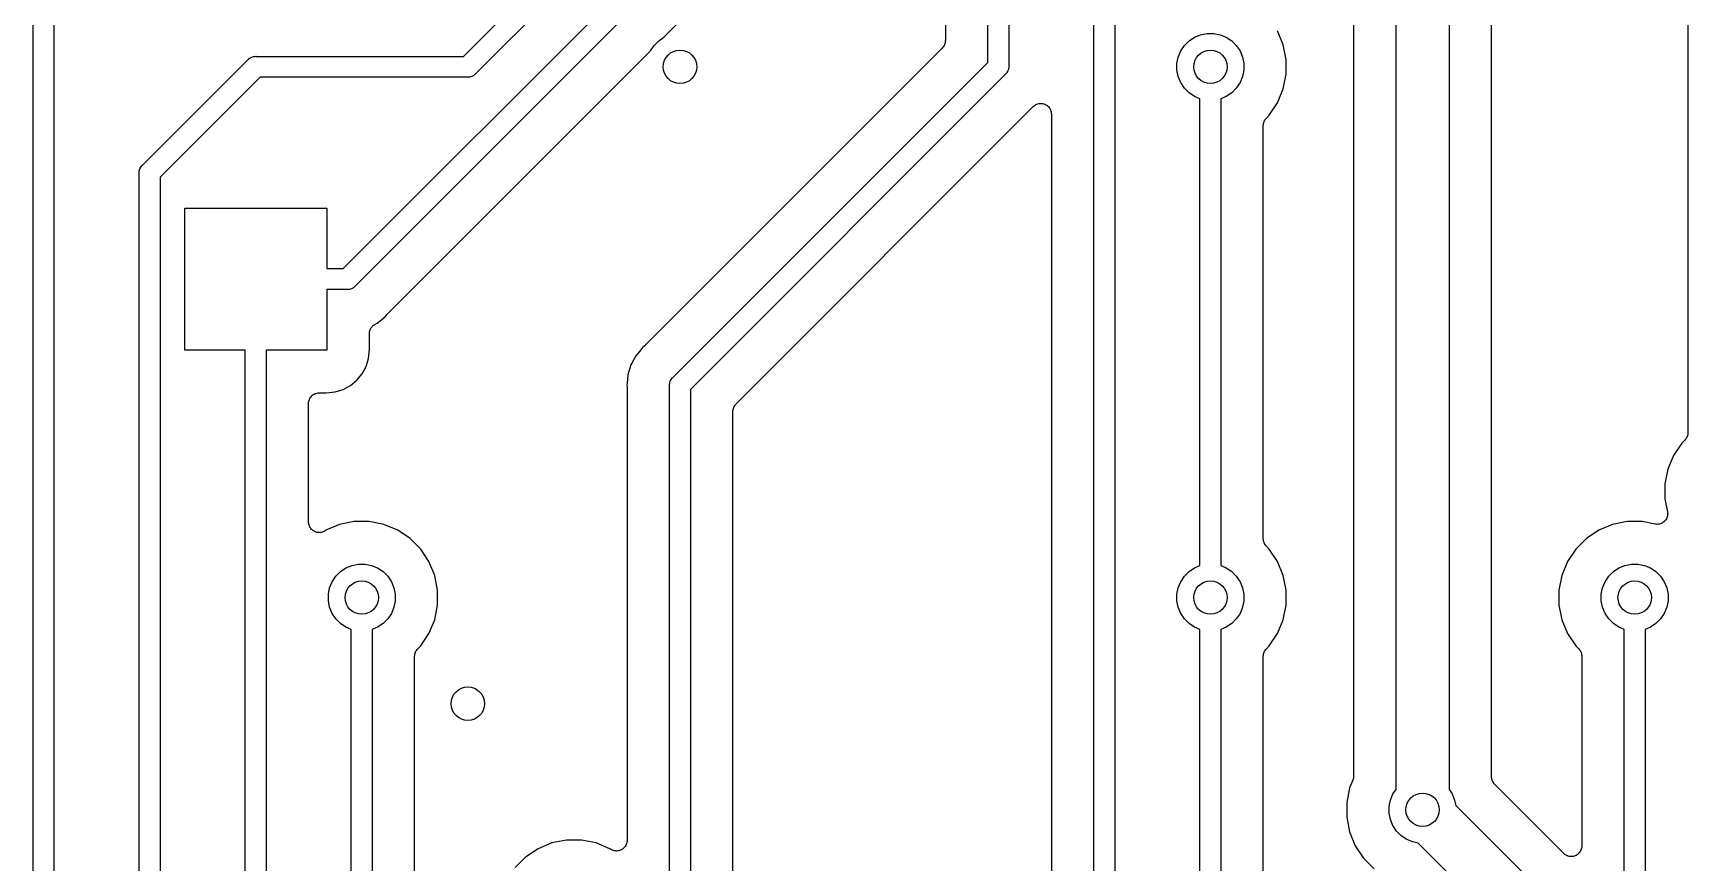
# Model space of a CAD drawing. Extents: x 4.65 to 8.55, y -5.31 to -3.29.
# Drawn here: x 6.945 to 7.725, y -4.475 to -4.084 of the extents above; entities that cross this region are included whole.
import ezdxf

# ---------------------------------------------------------------- set-up
doc = ezdxf.new("R2010")
doc.units = 0
doc.header["$MEASUREMENT"] = 0
doc.layers.add('BLACK', color=7, linetype='CONTINUOUS')

msp = doc.modelspace()

# ---------------------------------------------------------------- linework, layer by layer
at = {"layer": 'BLACK', "linetype": 'CONTINUOUS'}
for p, q in [((7.09127, -4.19508), (7.39508, -3.89127)), ((7.40331, -3.89696), (7.09696, -4.20331)), ((7.6125, -3.90061), (7.6125, -4.44036)), ((7.6325, -4.43405), (7.6325, -3.90184)), ((7.5875, -4.44036), (7.5875, -3.9125)), ((7.72508, -3.92771), (7.72508, -4.27229)), ((7.5675, -3.9375), (7.5675, -4.43405)), ((7.24244, -4.08611), (7.36133, -3.96722)), ((7.40492, -3.96501), (7.40492, -4.09976)), ((7.14796, -4.09508), (7.24508, -3.99796)), ((7.37508, -3.99853), (7.37508, -4.08761)), ((7.39508, -4.09796), (7.39508, -3.99976)), ((7.25331, -4.00365), (7.15365, -4.10331)), ((6.94508, -5.04796), (6.94508, -4.05024)), ((6.95492, -4.05204), (6.95492, -5.04976)), ((7.44508, -4.85024), (7.44508, -4.05024)), ((7.45492, -4.04976), (7.45492, -4.84976)), ((7.23996, -4.08777), (7.24244, -4.08611)), ((7.48996, -4.08777), (7.49254, -4.08604)), ((7.49254, -4.08604), (7.49541, -4.08486)), ((7.49541, -4.08486), (7.49845, -4.08425)), ((7.49845, -4.08425), (7.50155, -4.08425)), ((7.50155, -4.08425), (7.50459, -4.08486)), ((7.50459, -4.08486), (7.50746, -4.08604)), ((7.50746, -4.08604), (7.51004, -4.08777)), ((7.53437, -4.08957), (7.53168, -4.08307)), ((7.11197, -4.21658), (7.23611, -4.09244)), ((7.37361, -4.09114), (7.23342, -4.23134)), ((7.23611, -4.09244), (7.23777, -4.08996)), ((7.23777, -4.08996), (7.23996, -4.08777)), ((7.37391, -4.09078), (7.37361, -4.09114)), ((7.3742, -4.09043), (7.37391, -4.09078)), ((7.37422, -4.09041), (7.3742, -4.09043)), ((7.37423, -4.09039), (7.37422, -4.09041)), ((7.37445, -4.08998), (7.37423, -4.09039)), ((7.37467, -4.08958), (7.37445, -4.08998)), ((7.37468, -4.08955), (7.37467, -4.08958)), ((7.37469, -4.08953), (7.37468, -4.08955)), ((7.37483, -4.08909), (7.37469, -4.08953)), ((7.37497, -4.08865), (7.37483, -4.08909)), ((7.37498, -4.08859), (7.37497, -4.08862)), ((7.37497, -4.08862), (7.37497, -4.08865)), ((7.37503, -4.08814), (7.37498, -4.08859)), ((7.37508, -4.08768), (7.37503, -4.08814)), ((7.37508, -4.08761), (7.37508, -4.08762)), ((7.37508, -4.08762), (7.37508, -4.08762)), ((7.37508, -4.08762), (7.37508, -4.08762)), ((7.37508, -4.08762), (7.37508, -4.08768)), ((7.48486, -4.09541), (7.48604, -4.09254)), ((7.48604, -4.09254), (7.48777, -4.08996)), ((7.48777, -4.08996), (7.48996, -4.08777)), ((7.51004, -4.08777), (7.51223, -4.08996)), ((7.51223, -4.08996), (7.51396, -4.09254)), ((7.51396, -4.09254), (7.51514, -4.09541)), ((7.53575, -4.09648), (7.53437, -4.08957)), ((6.99669, -4.14635), (7.04635, -4.09669)), ((7.04635, -4.09669), (7.0465, -4.0965)), ((7.0465, -4.0965), (7.04669, -4.09635)), ((7.04669, -4.09635), (7.04715, -4.09597)), ((7.04669, -4.09635), (7.04669, -4.09635)), ((7.04715, -4.09597), (7.04725, -4.09589)), ((7.04725, -4.09589), (7.04811, -4.09543)), ((7.04811, -4.09543), (7.04904, -4.09515)), ((7.04904, -4.09515), (7.04976, -4.09508)), ((7.04976, -4.09508), (7.05, -4.09506)), ((7.04976, -4.09508), (7.04976, -4.09508)), ((7.05, -4.09506), (7.05024, -4.09508)), ((7.05024, -4.09508), (7.14796, -4.09508)), ((7.24669, -4.24635), (7.39508, -4.09796)), ((7.40411, -4.10275), (7.40387, -4.10305)), ((7.40457, -4.10189), (7.40411, -4.10275)), ((7.40467, -4.10155), (7.40457, -4.10189)), ((7.40485, -4.10096), (7.40467, -4.10155)), ((7.40492, -4.10024), (7.40485, -4.10096)), ((7.40492, -4.09976), (7.40494, -4.1)), ((7.40494, -4.1), (7.40492, -4.10024)), ((7.40492, -4.10024), (7.40492, -4.10024)), ((7.48425, -4.09845), (7.48486, -4.09541)), ((7.48425, -4.10155), (7.48425, -4.09845)), ((7.48486, -4.10459), (7.48425, -4.10155)), ((7.51514, -4.09541), (7.51575, -4.09845)), ((7.51575, -4.10155), (7.51514, -4.10459)), ((7.51575, -4.09845), (7.51575, -4.10155)), ((7.53575, -4.10352), (7.53575, -4.09648)), ((7.05204, -4.10492), (7.00492, -4.15204)), ((7.14976, -4.10492), (7.05204, -4.10492)), ((7.15, -4.10494), (7.14976, -4.10492)), ((7.15024, -4.10492), (7.15, -4.10494)), ((7.15096, -4.10485), (7.15024, -4.10492)), ((7.15024, -4.10492), (7.15024, -4.10492)), ((7.15189, -4.10457), (7.15096, -4.10485)), ((7.15275, -4.10411), (7.15189, -4.10457)), ((7.1535, -4.1035), (7.15275, -4.10411)), ((7.15365, -4.10331), (7.1535, -4.1035)), ((7.40331, -4.10365), (7.25492, -4.25204)), ((7.4035, -4.1035), (7.40331, -4.10365)), ((7.40387, -4.10305), (7.4035, -4.1035)), ((7.48604, -4.10746), (7.48486, -4.10459)), ((7.48777, -4.11004), (7.48604, -4.10746)), ((7.48996, -4.11223), (7.48777, -4.11004)), ((7.51223, -4.11004), (7.51004, -4.11223)), ((7.51396, -4.10746), (7.51223, -4.11004)), ((7.51514, -4.10459), (7.51396, -4.10746)), ((7.53168, -4.11693), (7.53437, -4.11043)), ((7.53437, -4.11043), (7.53575, -4.10352)), ((7.41659, -4.11865), (7.41697, -4.11835)), ((7.41697, -4.11835), (7.41734, -4.11805)), ((7.41734, -4.11805), (7.41735, -4.11805)), ((7.41735, -4.11805), (7.41736, -4.11804)), ((7.41736, -4.11804), (7.41779, -4.11782)), ((7.41779, -4.11782), (7.41821, -4.1176)), ((7.41821, -4.1176), (7.41822, -4.11759)), ((7.41821, -4.1176), (7.41821, -4.1176)), ((7.41822, -4.11759), (7.41869, -4.11746)), ((7.41869, -4.11746), (7.41914, -4.11732)), ((7.41914, -4.11732), (7.41915, -4.11732)), ((7.41915, -4.11732), (7.41916, -4.11732)), ((7.41916, -4.11732), (7.41964, -4.11728)), ((7.41964, -4.11728), (7.42011, -4.11724)), ((7.42011, -4.11724), (7.42012, -4.11724)), ((7.42012, -4.11724), (7.42013, -4.11724)), ((7.42013, -4.11724), (7.42061, -4.11729)), ((7.42061, -4.11729), (7.42108, -4.11734)), ((7.42108, -4.11734), (7.42109, -4.11734)), ((7.42109, -4.11734), (7.4211, -4.11734)), ((7.4211, -4.11734), (7.42156, -4.11749)), ((7.42156, -4.11749), (7.42202, -4.11763)), ((7.42202, -4.11763), (7.42202, -4.11763)), ((7.42202, -4.11763), (7.42203, -4.11763)), ((7.42203, -4.11763), (7.42245, -4.11786)), ((7.42245, -4.11786), (7.42288, -4.11809)), ((7.42288, -4.11809), (7.42288, -4.1181)), ((7.42288, -4.1181), (7.42289, -4.1181)), ((7.42289, -4.1181), (7.42326, -4.11841)), ((7.49254, -4.11396), (7.48996, -4.11223)), ((7.49508, -4.11501), (7.49254, -4.11396)), ((7.49508, -4.33499), (7.49508, -4.11501)), ((7.50746, -4.11396), (7.50492, -4.11501)), ((7.50492, -4.11501), (7.50492, -4.33499)), ((7.51004, -4.11223), (7.50746, -4.11396)), ((7.52777, -4.12279), (7.53168, -4.11693)), ((7.27639, -4.25886), (7.41654, -4.1187)), ((7.41654, -4.1187), (7.41658, -4.11866)), ((7.41658, -4.11866), (7.41659, -4.11865)), ((7.41658, -4.11866), (7.41658, -4.11866)), ((7.41658, -4.11866), (7.41658, -4.11866)), ((7.42326, -4.11841), (7.42363, -4.11871)), ((7.42363, -4.11871), (7.42363, -4.11872)), ((7.42363, -4.11872), (7.42364, -4.11872)), ((7.42364, -4.11872), (7.42394, -4.1191)), ((7.42394, -4.1191), (7.42424, -4.11947)), ((7.42424, -4.11947), (7.42425, -4.11948)), ((7.42425, -4.11948), (7.42425, -4.11948)), ((7.42425, -4.11948), (7.42448, -4.11991)), ((7.42448, -4.11991), (7.4247, -4.12033)), ((7.4247, -4.12033), (7.4247, -4.12034)), ((7.4247, -4.12034), (7.42471, -4.12035)), ((7.42471, -4.12035), (7.42485, -4.12081)), ((7.42485, -4.12081), (7.42498, -4.12126)), ((7.42498, -4.12126), (7.42498, -4.12127)), ((7.42498, -4.12127), (7.42499, -4.12128)), ((7.42499, -4.12128), (7.42503, -4.12176)), ((7.42503, -4.12176), (7.42508, -4.12224)), ((7.42508, -4.12224), (7.42508, -4.57776)), ((7.52517, -4.12622), (7.52531, -4.12578)), ((7.52531, -4.12578), (7.52532, -4.12576)), ((7.52532, -4.12576), (7.52533, -4.12574)), ((7.52533, -4.12574), (7.52555, -4.12533)), ((7.52555, -4.12533), (7.52577, -4.12492)), ((7.52577, -4.12492), (7.52578, -4.1249)), ((7.52578, -4.1249), (7.5258, -4.12488)), ((7.5258, -4.12488), (7.52609, -4.12453)), ((7.52609, -4.12453), (7.52639, -4.12417)), ((7.52639, -4.12417), (7.52777, -4.12279)), ((7.52492, -4.12764), (7.52497, -4.12718)), ((7.52492, -4.12769), (7.52492, -4.12764)), ((7.52492, -4.12771), (7.52492, -4.12769)), ((7.52492, -4.12769), (7.52492, -4.12769)), ((7.52492, -4.12769), (7.52492, -4.12769)), ((7.52492, -4.32229), (7.52492, -4.12771)), ((7.52497, -4.12718), (7.52502, -4.12672)), ((7.52502, -4.12672), (7.52503, -4.12669)), ((7.52503, -4.12667), (7.52517, -4.12622)), ((7.52503, -4.12669), (7.52503, -4.12667)), ((6.99508, -4.14976), (6.99515, -4.14904)), ((6.99515, -4.14904), (6.99543, -4.14811)), ((6.99543, -4.14811), (6.99589, -4.14725)), ((6.99589, -4.14725), (6.9965, -4.1465)), ((6.9965, -4.1465), (6.99669, -4.14635)), ((6.99505, -4.15), (6.99508, -4.14976)), ((6.99508, -4.15024), (6.99505, -4.15)), ((6.99508, -4.14976), (6.99508, -4.14976)), ((6.99508, -4.74976), (6.99508, -4.15024)), ((7.00492, -4.15204), (7.00492, -4.93499)), ((7.01654, -4.23346), (7.01654, -4.16654)), ((7.01654, -4.16654), (7.08346, -4.16654)), ((7.08346, -4.16654), (7.08346, -4.19508)), ((7.08346, -4.19508), (7.09127, -4.19508)), ((7.09605, -4.20411), (7.0952, -4.20457)), ((7.0968, -4.2035), (7.09605, -4.20411)), ((7.09696, -4.20331), (7.0968, -4.2035)), ((7.09307, -4.20492), (7.08346, -4.20492)), ((7.08346, -4.20492), (7.08346, -4.23346)), ((7.09331, -4.20494), (7.09307, -4.20492)), ((7.09355, -4.20492), (7.09331, -4.20494)), ((7.09427, -4.20485), (7.09355, -4.20492)), ((7.09355, -4.20492), (7.09355, -4.20492)), ((7.0952, -4.20457), (7.09427, -4.20485)), ((7.10722, -4.22082), (7.11101, -4.21771)), ((7.11101, -4.21771), (7.11164, -4.21695)), ((7.11164, -4.21695), (7.11168, -4.21689)), ((7.11168, -4.21689), (7.11183, -4.21675)), ((7.11183, -4.21675), (7.11197, -4.21658)), ((7.10359, -4.22569), (7.10361, -4.22547)), ((7.10359, -4.22576), (7.10359, -4.22569)), ((7.10359, -4.23322), (7.10359, -4.22576)), ((7.10361, -4.22525), (7.10366, -4.22499)), ((7.10361, -4.22547), (7.10361, -4.22525)), ((7.10366, -4.22499), (7.10369, -4.22472)), ((7.10369, -4.22472), (7.10376, -4.22451)), ((7.10376, -4.22451), (7.10381, -4.22429)), ((7.10381, -4.22429), (7.10391, -4.22405)), ((7.10391, -4.22405), (7.10399, -4.22379)), ((7.10399, -4.22379), (7.1041, -4.2236)), ((7.1041, -4.2236), (7.10418, -4.22339)), ((7.10418, -4.22339), (7.10433, -4.22317)), ((7.10433, -4.22317), (7.10446, -4.22294)), ((7.10446, -4.22294), (7.1046, -4.22277)), ((7.1046, -4.22277), (7.10473, -4.22258)), ((7.10473, -4.22258), (7.10492, -4.22239)), ((7.10492, -4.22239), (7.10509, -4.22219)), ((7.10509, -4.22219), (7.10526, -4.22205)), ((7.10526, -4.22205), (7.10542, -4.22189)), ((7.10542, -4.22189), (7.10564, -4.22174)), ((7.10564, -4.22174), (7.10585, -4.22158)), ((7.10585, -4.22158), (7.10604, -4.22147)), ((7.10604, -4.22147), (7.10623, -4.22135)), ((7.10623, -4.22135), (7.10722, -4.22082)), ((7.04508, -4.23346), (7.01654, -4.23346)), ((7.04508, -5.09796), (7.04508, -4.23346)), ((7.08346, -4.23346), (7.05492, -4.23346)), ((7.05492, -4.23346), (7.05492, -5.09976)), ((7.10318, -4.23739), (7.10359, -4.23322)), ((7.231, -4.23387), (7.22918, -4.23609)), ((7.23229, -4.23229), (7.231, -4.23387)), ((7.231, -4.23387), (7.231, -4.23387)), ((7.23305, -4.23167), (7.23229, -4.23229)), ((7.2332, -4.23152), (7.23305, -4.23167)), ((7.23337, -4.23139), (7.2332, -4.23152)), ((7.23342, -4.23134), (7.23337, -4.23139)), ((7.10017, -4.24463), (7.10203, -4.24116)), ((7.10203, -4.24116), (7.10318, -4.23739)), ((7.22686, -4.24042), (7.22544, -4.24511)), ((7.22729, -4.23963), (7.22686, -4.24042)), ((7.22918, -4.23609), (7.22729, -4.23963)), ((7.22729, -4.23963), (7.22729, -4.23963)), ((7.09116, -4.25203), (7.09463, -4.25017)), ((7.09463, -4.25017), (7.09768, -4.24768)), ((7.09768, -4.24768), (7.10017, -4.24463)), ((7.22505, -4.24902), (7.22496, -4.25)), ((7.22496, -4.25), (7.22505, -4.25098)), ((7.22544, -4.24511), (7.22505, -4.24902)), ((7.22505, -4.24902), (7.22505, -4.24902)), ((7.22505, -4.25098), (7.22506, -4.25105)), ((7.24505, -4.25), (7.24508, -4.24976)), ((7.24508, -4.25024), (7.24505, -4.25)), ((7.24508, -4.24976), (7.24515, -4.24904)), ((7.24508, -4.24976), (7.24508, -4.24976)), ((7.24508, -4.54976), (7.24508, -4.25024)), ((7.24515, -4.24904), (7.24543, -4.24811)), ((7.24543, -4.24811), (7.24589, -4.24725)), ((7.24589, -4.24725), (7.2465, -4.2465)), ((7.2465, -4.2465), (7.24669, -4.24635)), ((7.07492, -4.25852), (7.07497, -4.25805)), ((7.07492, -4.25855), (7.07492, -4.25852)), ((7.07492, -4.25859), (7.07492, -4.25855)), ((7.07492, -4.25855), (7.07492, -4.25855)), ((7.07492, -4.25855), (7.07492, -4.25855)), ((7.07492, -4.31441), (7.07492, -4.25859)), ((7.07497, -4.25805), (7.07502, -4.25758)), ((7.07502, -4.25758), (7.07503, -4.25756)), ((7.07503, -4.25755), (7.07517, -4.2571)), ((7.07503, -4.25756), (7.07503, -4.25755)), ((7.07517, -4.2571), (7.07531, -4.25665)), ((7.07531, -4.25665), (7.07532, -4.25663)), ((7.07532, -4.25663), (7.07533, -4.25662)), ((7.07533, -4.25662), (7.07555, -4.2562)), ((7.07555, -4.2562), (7.07578, -4.25579)), ((7.07578, -4.25579), (7.07579, -4.25578)), ((7.07579, -4.25578), (7.0758, -4.25576)), ((7.0758, -4.25576), (7.0761, -4.2554)), ((7.0761, -4.2554), (7.0764, -4.25504)), ((7.0764, -4.25504), (7.07641, -4.25503)), ((7.07641, -4.25503), (7.07642, -4.25501)), ((7.07642, -4.25501), (7.07679, -4.25472)), ((7.07679, -4.25472), (7.07715, -4.25442)), ((7.07715, -4.25442), (7.07717, -4.25441)), ((7.07717, -4.25441), (7.07718, -4.2544)), ((7.07718, -4.2544), (7.0776, -4.25418)), ((7.0776, -4.25418), (7.07802, -4.25396)), ((7.07802, -4.25396), (7.07803, -4.25396)), ((7.07803, -4.25396), (7.07805, -4.25395)), ((7.07805, -4.25395), (7.0785, -4.25382)), ((7.0785, -4.25382), (7.07895, -4.25368)), ((7.07895, -4.25368), (7.07897, -4.25368)), ((7.07897, -4.25368), (7.07898, -4.25367)), ((7.07898, -4.25367), (7.07945, -4.25363)), ((7.07945, -4.25363), (7.07992, -4.25359)), ((7.07992, -4.25359), (7.08322, -4.25359)), ((7.08322, -4.25359), (7.08739, -4.25318)), ((7.08739, -4.25318), (7.09116, -4.25203)), ((7.22506, -4.25105), (7.22506, -4.25126)), ((7.22506, -4.25126), (7.22508, -4.25147)), ((7.22508, -4.25147), (7.22508, -4.46441)), ((7.25492, -4.25204), (7.25492, -4.93499)), ((7.27492, -4.26232), (7.27497, -4.26186)), ((7.27492, -4.26238), (7.27492, -4.26232)), ((7.27492, -4.26239), (7.27492, -4.26238)), ((7.27492, -4.26238), (7.27492, -4.26238)), ((7.27492, -4.26238), (7.27492, -4.26238)), ((7.27492, -4.92229), (7.27492, -4.26239)), ((7.27497, -4.26186), (7.27502, -4.26141)), ((7.27502, -4.26141), (7.27503, -4.26138)), ((7.27503, -4.26135), (7.27517, -4.26091)), ((7.27503, -4.26138), (7.27503, -4.26135)), ((7.27517, -4.26091), (7.27531, -4.26047)), ((7.27531, -4.26047), (7.27532, -4.26045)), ((7.27532, -4.26045), (7.27533, -4.26042)), ((7.27533, -4.26042), (7.27555, -4.26002)), ((7.27555, -4.26002), (7.27577, -4.25961)), ((7.27577, -4.25961), (7.27578, -4.25959)), ((7.27578, -4.25959), (7.2758, -4.25957)), ((7.2758, -4.25957), (7.27609, -4.25922)), ((7.27609, -4.25922), (7.27639, -4.25886)), ((7.72467, -4.27426), (7.72445, -4.27467)), ((7.72468, -4.27424), (7.72467, -4.27426)), ((7.72469, -4.27422), (7.72468, -4.27424)), ((7.72483, -4.27378), (7.72469, -4.27422)), ((7.72497, -4.27333), (7.72483, -4.27378)), ((7.72498, -4.27328), (7.72497, -4.27331)), ((7.72497, -4.27331), (7.72497, -4.27333)), ((7.72503, -4.27283), (7.72498, -4.27328)), ((7.72508, -4.27236), (7.72503, -4.27283)), ((7.72508, -4.27229), (7.72508, -4.27231)), ((7.72508, -4.27231), (7.72508, -4.27231)), ((7.72508, -4.27231), (7.72508, -4.27231)), ((7.72508, -4.27231), (7.72508, -4.27236)), ((7.72223, -4.27721), (7.71832, -4.28307)), ((7.72361, -4.27583), (7.72223, -4.27721)), ((7.72391, -4.27547), (7.72361, -4.27583)), ((7.7242, -4.27512), (7.72391, -4.27547)), ((7.72422, -4.2751), (7.7242, -4.27512)), ((7.72423, -4.27508), (7.72422, -4.2751)), ((7.72445, -4.27467), (7.72423, -4.27508)), ((7.71563, -4.28957), (7.71425, -4.29648)), ((7.71832, -4.28307), (7.71563, -4.28957)), ((7.71425, -4.29648), (7.71425, -4.30352)), ((7.71425, -4.30352), (7.71546, -4.30958)), ((7.71468, -4.31337), (7.71437, -4.31374)), ((7.71469, -4.31336), (7.71468, -4.31337)), ((7.7147, -4.31335), (7.71469, -4.31336)), ((7.71492, -4.31293), (7.7147, -4.31335)), ((7.71515, -4.31252), (7.71492, -4.31293)), ((7.71516, -4.31249), (7.71515, -4.31251)), ((7.71515, -4.31251), (7.71515, -4.31252)), ((7.7153, -4.31204), (7.71516, -4.31249)), ((7.71544, -4.31159), (7.7153, -4.31204)), ((7.71545, -4.31157), (7.71544, -4.31159)), ((7.7155, -4.31109), (7.71545, -4.31156)), ((7.71545, -4.31156), (7.71545, -4.31157)), ((7.71546, -4.30958), (7.71546, -4.30962)), ((7.71546, -4.30962), (7.71546, -4.30962)), ((7.71546, -4.30962), (7.71547, -4.30962)), ((7.71547, -4.30962), (7.71547, -4.30965)), ((7.71547, -4.30965), (7.71551, -4.31012)), ((7.71555, -4.31062), (7.7155, -4.31109)), ((7.71551, -4.31012), (7.71555, -4.31059)), ((7.71555, -4.31059), (7.71555, -4.31061)), ((7.71555, -4.31061), (7.71555, -4.31062)), ((7.07497, -4.31488), (7.07492, -4.31441)), ((7.07501, -4.31536), (7.07497, -4.31488)), ((7.07502, -4.31537), (7.07501, -4.31536)), ((7.07502, -4.31538), (7.07502, -4.31537)), ((7.07515, -4.31584), (7.07502, -4.31538)), ((7.07529, -4.31629), (7.07515, -4.31584)), ((7.0753, -4.3163), (7.07529, -4.31629)), ((7.0753, -4.31631), (7.0753, -4.3163)), ((7.07552, -4.31674), (7.0753, -4.31631)), ((7.07574, -4.31716), (7.07552, -4.31674)), ((7.07575, -4.31717), (7.07574, -4.31716)), ((7.07576, -4.31718), (7.07575, -4.31717)), ((7.07606, -4.31755), (7.07576, -4.31718)), ((7.07636, -4.31792), (7.07606, -4.31755)), ((7.07637, -4.31792), (7.07636, -4.31792)), ((7.07637, -4.31793), (7.07637, -4.31792)), ((7.07674, -4.31824), (7.07637, -4.31793)), ((7.07711, -4.31854), (7.07674, -4.31824)), ((7.07712, -4.31855), (7.07711, -4.31854)), ((7.07713, -4.31855), (7.07712, -4.31855)), ((7.07755, -4.31878), (7.07713, -4.31855)), ((7.07796, -4.31901), (7.07755, -4.31878)), ((7.07797, -4.31901), (7.07796, -4.31901)), ((7.07798, -4.31902), (7.07797, -4.31901)), ((7.07844, -4.31916), (7.07798, -4.31902)), ((7.07889, -4.3193), (7.07844, -4.31916)), ((7.07891, -4.3193), (7.07889, -4.3193)), ((7.07892, -4.31931), (7.07891, -4.3193)), ((7.07939, -4.31936), (7.07892, -4.31931)), ((7.07986, -4.31941), (7.07939, -4.31936)), ((7.07988, -4.31941), (7.07986, -4.31941)), ((7.07989, -4.31941), (7.07988, -4.31941)), ((7.08036, -4.31937), (7.07989, -4.31941)), ((7.08084, -4.31932), (7.08036, -4.31937)), ((7.08085, -4.31932), (7.08084, -4.31932)), ((7.08086, -4.31932), (7.08085, -4.31932)), ((7.08131, -4.31919), (7.08086, -4.31932)), ((7.08177, -4.31905), (7.08131, -4.31919)), ((7.08178, -4.31905), (7.08177, -4.31905)), ((7.08179, -4.31904), (7.08178, -4.31905)), ((7.08221, -4.31883), (7.08179, -4.31904)), ((7.08264, -4.3186), (7.08221, -4.31883)), ((7.08266, -4.31859), (7.08264, -4.3186)), ((7.0827, -4.31857), (7.08266, -4.31859)), ((7.08266, -4.31859), (7.08266, -4.31859)), ((7.08266, -4.31859), (7.08266, -4.31859)), ((7.08307, -4.31832), (7.0827, -4.31857)), ((7.08957, -4.31563), (7.08307, -4.31832)), ((7.09648, -4.31425), (7.08957, -4.31563)), ((7.10352, -4.31425), (7.09648, -4.31425)), ((7.11043, -4.31563), (7.10352, -4.31425)), ((7.11693, -4.31832), (7.11043, -4.31563)), ((7.12279, -4.32223), (7.11693, -4.31832)), ((7.68307, -4.31832), (7.67721, -4.32223)), ((7.68957, -4.31563), (7.68307, -4.31832)), ((7.69648, -4.31425), (7.68957, -4.31563)), ((7.70352, -4.31425), (7.69648, -4.31425)), ((7.70958, -4.31546), (7.70352, -4.31425)), ((7.71005, -4.3155), (7.70958, -4.31546)), ((7.71052, -4.31555), (7.71005, -4.3155)), ((7.71054, -4.31555), (7.71052, -4.31555)), ((7.71055, -4.31555), (7.71054, -4.31555)), ((7.71102, -4.31551), (7.71055, -4.31555)), ((7.71149, -4.31546), (7.71102, -4.31551)), ((7.71151, -4.31546), (7.71149, -4.31546)), ((7.71152, -4.31546), (7.71151, -4.31546)), ((7.71197, -4.31532), (7.71152, -4.31546)), ((7.71243, -4.31519), (7.71197, -4.31532)), ((7.71244, -4.31518), (7.71243, -4.31519)), ((7.71245, -4.31518), (7.71244, -4.31518)), ((7.71288, -4.31495), (7.71245, -4.31518)), ((7.71329, -4.31473), (7.71288, -4.31495)), ((7.7133, -4.31473), (7.71329, -4.31473)), ((7.71332, -4.31472), (7.7133, -4.31473)), ((7.71368, -4.31442), (7.71332, -4.31472)), ((7.71405, -4.31412), (7.71368, -4.31442)), ((7.71406, -4.31411), (7.71405, -4.31412)), ((7.71407, -4.3141), (7.71406, -4.31411)), ((7.71437, -4.31374), (7.71407, -4.3141)), ((7.12777, -4.32721), (7.12279, -4.32223)), ((7.13168, -4.33307), (7.12777, -4.32721)), ((7.52497, -4.32275), (7.52492, -4.32229)), ((7.52501, -4.32321), (7.52497, -4.32275)), ((7.52501, -4.32324), (7.52501, -4.32321)), ((7.52502, -4.32327), (7.52501, -4.32324)), ((7.52515, -4.32371), (7.52502, -4.32327)), ((7.52528, -4.32415), (7.52515, -4.32371)), ((7.52529, -4.32418), (7.52528, -4.32415)), ((7.5253, -4.3242), (7.52529, -4.32418)), ((7.52552, -4.32461), (7.5253, -4.3242)), ((7.52573, -4.32502), (7.52552, -4.32461)), ((7.52574, -4.32504), (7.52573, -4.32502)), ((7.52576, -4.32506), (7.52574, -4.32504)), ((7.52605, -4.32542), (7.52576, -4.32506)), ((7.52634, -4.32578), (7.52605, -4.32542)), ((7.52637, -4.32582), (7.52634, -4.32578)), ((7.52639, -4.32583), (7.52637, -4.32582)), ((7.52637, -4.32582), (7.52637, -4.32582)), ((7.52637, -4.32582), (7.52637, -4.32582)), ((7.52777, -4.32721), (7.52639, -4.32583)), ((7.53168, -4.33307), (7.52777, -4.32721)), ((7.67223, -4.32721), (7.66832, -4.33307)), ((7.67721, -4.32223), (7.67223, -4.32721)), ((7.08996, -4.33777), (7.09254, -4.33604)), ((7.09254, -4.33604), (7.09541, -4.33486)), ((7.09541, -4.33486), (7.09845, -4.33425)), ((7.09845, -4.33425), (7.10155, -4.33425)), ((7.10155, -4.33425), (7.10459, -4.33486)), ((7.10459, -4.33486), (7.10746, -4.33604)), ((7.10746, -4.33604), (7.11004, -4.33777)), ((7.13437, -4.33957), (7.13168, -4.33307)), ((7.48996, -4.33777), (7.49254, -4.33604)), ((7.49254, -4.33604), (7.49508, -4.33499)), ((7.50492, -4.33499), (7.50746, -4.33604)), ((7.50746, -4.33604), (7.51004, -4.33777)), ((7.53437, -4.33957), (7.53168, -4.33307)), ((7.66832, -4.33307), (7.66563, -4.33957)), ((7.68996, -4.33777), (7.69254, -4.33604)), ((7.69254, -4.33604), (7.69541, -4.33486)), ((7.69541, -4.33486), (7.69845, -4.33425)), ((7.69845, -4.33425), (7.70155, -4.33425)), ((7.70155, -4.33425), (7.70459, -4.33486)), ((7.70459, -4.33486), (7.70746, -4.33604)), ((7.70746, -4.33604), (7.71004, -4.33777)), ((7.08486, -4.34541), (7.08604, -4.34254)), ((7.08604, -4.34254), (7.08777, -4.33996)), ((7.08777, -4.33996), (7.08996, -4.33777)), ((7.11004, -4.33777), (7.11223, -4.33996)), ((7.11223, -4.33996), (7.11396, -4.34254)), ((7.11396, -4.34254), (7.11514, -4.34541)), ((7.13575, -4.34648), (7.13437, -4.33957)), ((7.48486, -4.34541), (7.48604, -4.34254)), ((7.48604, -4.34254), (7.48777, -4.33996)), ((7.48777, -4.33996), (7.48996, -4.33777)), ((7.51004, -4.33777), (7.51223, -4.33996)), ((7.51223, -4.33996), (7.51396, -4.34254)), ((7.51396, -4.34254), (7.51514, -4.34541)), ((7.53575, -4.34648), (7.53437, -4.33957)), ((7.66563, -4.33957), (7.66425, -4.34648)), ((7.68486, -4.34541), (7.68604, -4.34254)), ((7.68604, -4.34254), (7.68777, -4.33996)), ((7.68777, -4.33996), (7.68996, -4.33777)), ((7.71004, -4.33777), (7.71223, -4.33996)), ((7.71223, -4.33996), (7.71396, -4.34254)), ((7.71396, -4.34254), (7.71514, -4.34541)), ((7.08425, -4.34845), (7.08486, -4.34541)), ((7.08425, -4.35155), (7.08425, -4.34845)), ((7.08486, -4.35459), (7.08425, -4.35155)), ((7.11514, -4.34541), (7.11575, -4.34845)), ((7.11575, -4.35155), (7.11514, -4.35459)), ((7.11575, -4.34845), (7.11575, -4.35155)), ((7.13575, -4.35352), (7.13575, -4.34648)), ((7.48425, -4.34845), (7.48486, -4.34541)), ((7.48425, -4.35155), (7.48425, -4.34845)), ((7.48486, -4.35459), (7.48425, -4.35155)), ((7.51514, -4.34541), (7.51575, -4.34845)), ((7.51575, -4.35155), (7.51514, -4.35459)), ((7.51575, -4.34845), (7.51575, -4.35155)), ((7.53575, -4.35352), (7.53575, -4.34648)), ((7.66425, -4.34648), (7.66425, -4.35352)), ((7.68425, -4.34845), (7.68486, -4.34541)), ((7.68425, -4.35155), (7.68425, -4.34845)), ((7.68486, -4.35459), (7.68425, -4.35155)), ((7.71514, -4.34541), (7.71575, -4.34845)), ((7.71575, -4.35155), (7.71514, -4.35459)), ((7.71575, -4.34845), (7.71575, -4.35155)), ((7.08604, -4.35746), (7.08486, -4.35459)), ((7.08777, -4.36004), (7.08604, -4.35746)), ((7.08996, -4.36223), (7.08777, -4.36004)), ((7.11223, -4.36004), (7.11004, -4.36223)), ((7.11396, -4.35746), (7.11223, -4.36004)), ((7.11514, -4.35459), (7.11396, -4.35746)), ((7.13437, -4.36043), (7.13575, -4.35352)), ((7.48604, -4.35746), (7.48486, -4.35459)), ((7.48777, -4.36004), (7.48604, -4.35746)), ((7.48996, -4.36223), (7.48777, -4.36004)), ((7.51223, -4.36004), (7.51004, -4.36223)), ((7.51396, -4.35746), (7.51223, -4.36004)), ((7.51514, -4.35459), (7.51396, -4.35746)), ((7.53437, -4.36043), (7.53575, -4.35352)), ((7.66425, -4.35352), (7.66563, -4.36043)), ((7.68604, -4.35746), (7.68486, -4.35459)), ((7.68777, -4.36004), (7.68604, -4.35746)), ((7.68996, -4.36223), (7.68777, -4.36004)), ((7.71223, -4.36004), (7.71004, -4.36223)), ((7.71396, -4.35746), (7.71223, -4.36004)), ((7.71514, -4.35459), (7.71396, -4.35746)), ((7.09254, -4.36396), (7.08996, -4.36223)), ((7.09508, -4.36501), (7.09254, -4.36396)), ((7.09508, -4.88499), (7.09508, -4.36501)), ((7.10746, -4.36396), (7.10492, -4.36501)), ((7.10492, -4.36501), (7.10492, -4.88499)), ((7.11004, -4.36223), (7.10746, -4.36396)), ((7.12777, -4.37279), (7.13168, -4.36693)), ((7.13168, -4.36693), (7.13437, -4.36043)), ((7.49254, -4.36396), (7.48996, -4.36223)), ((7.49508, -4.36501), (7.49254, -4.36396)), ((7.49508, -4.83499), (7.49508, -4.36501)), ((7.50746, -4.36396), (7.50492, -4.36501)), ((7.50492, -4.36501), (7.50492, -4.83499)), ((7.51004, -4.36223), (7.50746, -4.36396)), ((7.52777, -4.37279), (7.53168, -4.36693)), ((7.53168, -4.36693), (7.53437, -4.36043)), ((7.66563, -4.36043), (7.66832, -4.36693)), ((7.66832, -4.36693), (7.67223, -4.37279)), ((7.69254, -4.36396), (7.68996, -4.36223)), ((7.69508, -4.36501), (7.69254, -4.36396)), ((7.69508, -4.84796), (7.69508, -4.36501)), ((7.70746, -4.36396), (7.70492, -4.36501)), ((7.70492, -4.36501), (7.70492, -4.84976)), ((7.71004, -4.36223), (7.70746, -4.36396)), ((7.12517, -4.37622), (7.12531, -4.37578)), ((7.12531, -4.37578), (7.12532, -4.37576)), ((7.12532, -4.37576), (7.12533, -4.37574)), ((7.12533, -4.37574), (7.12555, -4.37533)), ((7.12555, -4.37533), (7.12577, -4.37492)), ((7.12577, -4.37492), (7.12578, -4.3749)), ((7.12578, -4.3749), (7.1258, -4.37488)), ((7.1258, -4.37488), (7.12609, -4.37453)), ((7.12609, -4.37453), (7.12639, -4.37417)), ((7.12639, -4.37417), (7.12777, -4.37279)), ((7.52517, -4.37622), (7.52531, -4.37578)), ((7.52531, -4.37578), (7.52532, -4.37576)), ((7.52532, -4.37576), (7.52533, -4.37574)), ((7.52533, -4.37574), (7.52555, -4.37533)), ((7.52555, -4.37533), (7.52577, -4.37492)), ((7.52577, -4.37492), (7.52578, -4.3749)), ((7.52578, -4.3749), (7.5258, -4.37488)), ((7.5258, -4.37488), (7.52609, -4.37453)), ((7.52609, -4.37453), (7.52639, -4.37417)), ((7.52639, -4.37417), (7.52777, -4.37279)), ((7.67223, -4.37279), (7.67361, -4.37417)), ((7.67361, -4.37417), (7.67363, -4.37418)), ((7.67363, -4.37418), (7.67363, -4.37418)), ((7.67363, -4.37418), (7.67363, -4.37418)), ((7.67363, -4.37418), (7.67366, -4.37422)), ((7.67366, -4.37422), (7.67395, -4.37458)), ((7.67395, -4.37458), (7.67424, -4.37494)), ((7.67424, -4.37494), (7.67426, -4.37496)), ((7.67426, -4.37496), (7.67427, -4.37498)), ((7.67427, -4.37498), (7.67449, -4.37539)), ((7.67449, -4.37539), (7.6747, -4.3758)), ((7.6747, -4.3758), (7.67471, -4.37582)), ((7.12492, -4.37764), (7.12497, -4.37718)), ((7.12492, -4.37769), (7.12492, -4.37764)), ((7.12492, -4.37771), (7.12492, -4.37769)), ((7.12492, -4.37769), (7.12492, -4.37769)), ((7.12492, -4.37769), (7.12492, -4.37769)), ((7.12492, -4.87229), (7.12492, -4.37771)), ((7.12497, -4.37718), (7.12502, -4.37672)), ((7.12502, -4.37672), (7.12503, -4.37669)), ((7.12503, -4.37667), (7.12517, -4.37622)), ((7.12503, -4.37669), (7.12503, -4.37667)), ((7.52492, -4.37764), (7.52497, -4.37718)), ((7.52492, -4.37769), (7.52492, -4.37764)), ((7.52492, -4.37771), (7.52492, -4.37769)), ((7.52492, -4.37769), (7.52492, -4.37769)), ((7.52492, -4.37769), (7.52492, -4.37769)), ((7.52492, -4.82229), (7.52492, -4.37771)), ((7.52497, -4.37718), (7.52502, -4.37672)), ((7.52502, -4.37672), (7.52503, -4.37669)), ((7.52503, -4.37667), (7.52517, -4.37622)), ((7.52503, -4.37669), (7.52503, -4.37667)), ((7.67471, -4.37582), (7.67472, -4.37585)), ((7.67472, -4.37585), (7.67485, -4.37629)), ((7.67485, -4.37629), (7.67498, -4.37673)), ((7.67498, -4.37673), (7.67499, -4.37676)), ((7.67499, -4.37676), (7.67499, -4.37679)), ((7.67499, -4.37679), (7.67503, -4.37725)), ((7.67503, -4.37725), (7.67508, -4.37771)), ((7.67508, -4.37771), (7.67508, -4.46705)), ((7.56712, -4.43597), (7.56563, -4.43957)), ((7.56725, -4.43553), (7.56712, -4.43597)), ((7.56739, -4.43509), (7.56725, -4.43553)), ((7.5674, -4.43503), (7.56739, -4.43506)), ((7.56739, -4.43506), (7.56739, -4.43509)), ((7.56745, -4.43458), (7.5674, -4.43503)), ((7.5675, -4.43412), (7.56745, -4.43458)), ((7.5675, -4.43405), (7.5675, -4.43406)), ((7.5675, -4.43406), (7.5675, -4.43406)), ((7.5675, -4.43406), (7.5675, -4.43406)), ((7.5675, -4.43406), (7.5675, -4.43412)), ((7.63254, -4.43451), (7.6325, -4.43405)), ((7.63258, -4.43496), (7.63254, -4.43451)), ((7.63259, -4.43499), (7.63258, -4.43496)), ((7.6326, -4.43502), (7.63259, -4.43499)), ((7.63273, -4.43546), (7.6326, -4.43502)), ((7.63285, -4.4359), (7.63273, -4.43546)), ((7.63288, -4.43596), (7.63285, -4.4359)), ((7.63288, -4.43597), (7.63288, -4.43596)), ((7.63288, -4.43596), (7.63288, -4.43596)), ((7.63288, -4.43596), (7.63288, -4.43596)), ((7.63317, -4.43667), (7.63288, -4.43597)), ((7.63339, -4.43708), (7.63317, -4.43667)), ((7.6336, -4.43748), (7.63339, -4.43708)), ((7.63362, -4.43751), (7.6336, -4.43748)), ((7.63363, -4.43753), (7.63362, -4.43751)), ((7.63392, -4.43789), (7.63363, -4.43753)), ((7.63421, -4.43825), (7.63392, -4.43789)), ((7.56563, -4.43957), (7.56425, -4.44648)), ((7.58425, -4.44845), (7.58486, -4.44541)), ((7.58486, -4.44541), (7.58604, -4.44254)), ((7.58604, -4.44254), (7.5875, -4.44036)), ((7.6125, -4.44036), (7.61396, -4.44254)), ((7.61396, -4.44254), (7.61514, -4.44541)), ((7.61514, -4.44541), (7.61565, -4.44798)), ((7.63425, -4.43829), (7.63421, -4.43825)), ((7.63426, -4.4383), (7.63425, -4.43829)), ((7.63425, -4.43829), (7.63425, -4.43829)), ((7.63425, -4.43829), (7.63425, -4.43829)), ((7.66654, -4.47058), (7.63426, -4.4383)), ((7.56425, -4.44648), (7.56425, -4.45352)), ((7.56425, -4.45352), (7.56563, -4.46043)), ((7.58425, -4.45155), (7.58425, -4.44845)), ((7.58486, -4.45459), (7.58425, -4.45155)), ((7.61565, -4.44798), (7.6584, -4.49073)), ((7.56563, -4.46043), (7.56832, -4.46693)), ((7.58604, -4.45746), (7.58486, -4.45459)), ((7.58777, -4.46004), (7.58604, -4.45746)), ((7.58996, -4.46223), (7.58777, -4.46004)), ((7.18307, -4.46832), (7.17721, -4.47223)), ((7.18957, -4.46563), (7.18307, -4.46832)), ((7.19648, -4.46425), (7.18957, -4.46563)), ((7.20352, -4.46425), (7.19648, -4.46425)), ((7.21043, -4.46563), (7.20352, -4.46425)), ((7.21693, -4.46832), (7.21043, -4.46563)), ((7.2173, -4.46857), (7.21693, -4.46832)), ((7.21772, -4.46879), (7.2173, -4.46857)), ((7.21814, -4.46902), (7.21772, -4.46879)), ((7.21815, -4.46902), (7.21814, -4.46902)), ((7.21816, -4.46903), (7.21815, -4.46902)), ((7.21861, -4.46916), (7.21816, -4.46903)), ((7.21907, -4.46931), (7.21861, -4.46916)), ((7.21908, -4.46931), (7.21907, -4.46931)), ((7.21909, -4.46931), (7.21908, -4.46931)), ((7.21957, -4.46936), (7.21909, -4.46931)), ((7.22004, -4.46941), (7.21957, -4.46936)), ((7.22054, -4.46936), (7.22007, -4.46941)), ((7.22102, -4.46932), (7.22054, -4.46936)), ((7.22103, -4.46932), (7.22102, -4.46932)), ((7.22104, -4.46932), (7.22103, -4.46932)), ((7.2215, -4.46918), (7.22104, -4.46932)), ((7.22195, -4.46904), (7.2215, -4.46918)), ((7.22196, -4.46904), (7.22195, -4.46904)), ((7.22197, -4.46904), (7.22196, -4.46904)), ((7.2224, -4.46881), (7.22197, -4.46904)), ((7.22282, -4.46859), (7.2224, -4.46881)), ((7.22283, -4.46859), (7.22282, -4.46859)), ((7.22321, -4.46828), (7.22283, -4.46858)), ((7.22283, -4.46858), (7.22283, -4.46859)), ((7.22358, -4.46798), (7.22321, -4.46828)), ((7.22359, -4.46797), (7.22358, -4.46797)), ((7.22358, -4.46797), (7.22358, -4.46798)), ((7.2239, -4.46759), (7.22359, -4.46797)), ((7.2242, -4.46723), (7.2239, -4.46759)), ((7.22421, -4.46722), (7.2242, -4.46723)), ((7.22422, -4.46722), (7.22421, -4.46722)), ((7.22444, -4.4668), (7.22422, -4.46722)), ((7.22467, -4.46638), (7.22444, -4.4668)), ((7.22468, -4.46637), (7.22467, -4.46638)), ((7.22482, -4.46591), (7.22468, -4.46636)), ((7.22468, -4.46636), (7.22468, -4.46637)), ((7.22497, -4.46545), (7.22482, -4.46591)), ((7.22502, -4.46496), (7.22497, -4.46543)), ((7.22497, -4.46543), (7.22497, -4.46544)), ((7.22497, -4.46544), (7.22497, -4.46545)), ((7.22508, -4.46448), (7.22502, -4.46496)), ((7.22508, -4.46441), (7.22508, -4.46446)), ((7.22508, -4.46446), (7.22508, -4.46446)), ((7.22508, -4.46446), (7.22508, -4.46446)), ((7.22508, -4.46446), (7.22508, -4.46448)), ((7.56832, -4.46693), (7.57223, -4.47279)), ((7.59254, -4.46396), (7.58996, -4.46223)), ((7.59541, -4.46514), (7.59254, -4.46396)), ((7.59798, -4.46565), (7.59541, -4.46514)), ((7.6375, -4.50518), (7.59798, -4.46565)), ((7.67467, -4.46902), (7.67444, -4.46944)), ((7.67468, -4.46901), (7.67467, -4.46902)), ((7.67482, -4.46855), (7.67468, -4.469)), ((7.67468, -4.469), (7.67468, -4.46901)), ((7.67497, -4.46809), (7.67482, -4.46855)), ((7.67502, -4.4676), (7.67497, -4.46807)), ((7.67497, -4.46807), (7.67497, -4.46808)), ((7.67497, -4.46808), (7.67497, -4.46809)), ((7.67508, -4.46712), (7.67502, -4.4676)), ((7.67508, -4.46705), (7.67508, -4.4671)), ((7.67508, -4.4671), (7.67508, -4.4671)), ((7.67508, -4.4671), (7.67508, -4.4671)), ((7.67508, -4.4671), (7.67508, -4.46712)), ((7.17721, -4.47223), (7.17223, -4.47721)), ((7.22005, -4.46941), (7.22004, -4.46941)), ((7.22007, -4.46941), (7.22005, -4.46941)), ((7.57223, -4.47279), (7.57721, -4.47777)), ((7.66691, -4.47088), (7.66654, -4.47058)), ((7.66728, -4.47119), (7.66691, -4.47088)), ((7.66729, -4.4712), (7.66728, -4.47119)), ((7.6673, -4.4712), (7.66729, -4.4712)), ((7.66771, -4.47142), (7.6673, -4.4712)), ((7.66814, -4.47166), (7.66771, -4.47142)), ((7.66815, -4.47166), (7.66814, -4.47166)), ((7.66816, -4.47166), (7.66815, -4.47166)), ((7.66861, -4.4718), (7.66816, -4.47166)), ((7.66907, -4.47194), (7.66861, -4.4718)), ((7.66908, -4.47194), (7.66907, -4.47194)), ((7.66909, -4.47195), (7.66908, -4.47194)), ((7.66956, -4.472), (7.66909, -4.47195)), ((7.67004, -4.47205), (7.66956, -4.472)), ((7.67005, -4.47204), (7.67004, -4.47205)), ((7.67006, -4.47205), (7.67005, -4.47204)), ((7.67054, -4.472), (7.67006, -4.47205)), ((7.67102, -4.47196), (7.67054, -4.472)), ((7.67103, -4.47195), (7.67102, -4.47195)), ((7.67102, -4.47195), (7.67102, -4.47196)), ((7.67149, -4.47182), (7.67103, -4.47195)), ((7.67195, -4.47168), (7.67149, -4.47182)), ((7.67196, -4.47168), (7.67195, -4.47168)), ((7.67197, -4.47168), (7.67196, -4.47168)), ((7.67239, -4.47145), (7.67197, -4.47168)), ((7.67282, -4.47123), (7.67239, -4.47145)), ((7.67283, -4.47122), (7.67282, -4.47122)), ((7.67282, -4.47122), (7.67282, -4.47123)), ((7.6732, -4.47092), (7.67283, -4.47122)), ((7.67358, -4.47062), (7.6732, -4.47092)), ((7.67359, -4.47061), (7.67358, -4.47061)), ((7.67358, -4.47061), (7.67358, -4.47062)), ((7.67389, -4.47024), (7.67359, -4.47061)), ((7.6742, -4.46987), (7.67389, -4.47024)), ((7.67421, -4.46986), (7.6742, -4.46987)), ((7.67444, -4.46944), (7.67421, -4.46986)), ((7.67421, -4.46986), (7.67421, -4.46986))]:
    msp.add_line(p, q, dxfattribs=at)
at = {"layer": 'BLACK'}
for centre in [(7.25, -4.1), (7.5, -4.1), (7.1, -4.35), (7.5, -4.35), (7.7, -4.35), (7.15, -4.4), (7.6, -4.45)]:
    msp.add_circle(centre, 0.00787, dxfattribs=at)

doc.saveas('drawing.dxf')
